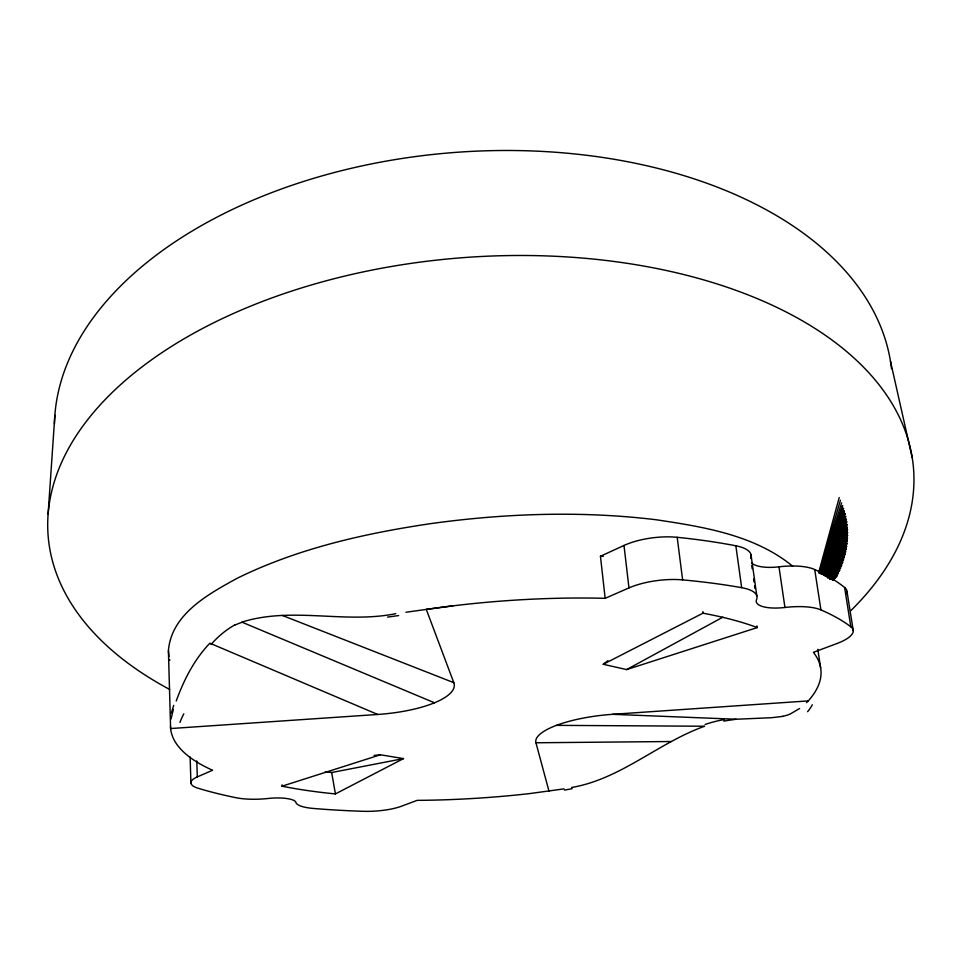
<?xml version="1.0" encoding="UTF-8"?>
<svg xmlns="http://www.w3.org/2000/svg" width="962" height="962" viewBox="0 0 962 962"><rect width="100%" height="100%" fill="white"/><g stroke="black" fill="none" stroke-linecap="round" stroke-linejoin="round"><path stroke-width="1.44" d="M374.074 755.447L380.411 754.785L403.523 758.597L335.401 793.927A314.358 93.639 -5.1 0 1 282.022 786.194L282.094 784.872M48.1 514.273L54.87 415.211M170.995 719.011L173.376 709.439M818.818 572.065L839.225 497.558M819.107 573.412L840.451 500.192M820.009 572.606L841.582 502.849M820.454 573.256L842.616 505.507L820.297 573.448M821.043 573.376L843.554 508.176L821.163 572.715M176.226 701.021C183.838 679.966 194.276 659.451 209.884 643.193L377.717 714.465A78.102 24.206 -4 0 0 453.811 682.683L426.298 609.415L405.94 612.253M821.416 574.073L844.395 510.858L821.211 574.254M822.282 573.4L845.129 513.54L822.053 573.568M822.594 574.158L845.778 516.233L822.342 574.326M823.123 574.302L846.332 518.927L823.171 573.749M823.376 575.096L846.788 521.632L823.4 574.567M824.193 574.567L847.149 524.338L823.905 574.735M824.374 575.432L847.426 527.056L824.723 574.242M825.18 574.999L847.594 529.761L824.867 575.156M825.673 575.18L847.69 532.479L824.975 576.082M825.769 576.13L847.678 535.197L825.745 575.733M826.538 575.793L847.582 537.914L826.502 575.432M826.562 576.803L847.39 540.632L826.995 575.649M827.308 576.575L847.113 543.35L826.995 576.695M828.041 576.382L846.752 546.055L827.729 576.503M827.717 577.897L846.295 548.773L827.657 577.621M828.426 577.765L845.766 551.479L828.366 577.525M829.136 577.693L845.141 554.184L829.076 577.477M829.821 577.669L844.432 556.89L829.761 577.477M829.629 578.908L843.638 559.583L829.569 578.727M830.278 578.968L842.76 562.277L830.05 579.052M830.903 579.088L841.798 564.959L830.711 579.16M831.529 579.268L840.752 567.64L831.348 579.328M832.635 579.87L838.431 572.979L832.599 579.809M833.224 580.158L837.144 575.625L833.2 580.122M751.707 562.914A29.726 10.426 -8.4 0 0 778.979 566.822A43.098 14.598 -8.2 0 1 814.73 569.552A376.178 119.432 -5.1 0 1 844.6 587.481L850.841 626.803A42.412 13.155 -8.2 0 1 836.916 643.542L813.395 652.332A326.467 97.318 -5.1 0 1 808.284 700.901L806.553 702.657M756.902 625.937L757.25 627.573L626.635 669.588L603.27 664.285L607.972 660.653M799.602 708.489L790.379 713.924A153.331 72.21 59.1 0 1 782.779 716.293M556.421 725.36L704.629 726.238C658.441 742.664 620.899 779.064 571.632 787.481M626.635 669.588L722.823 617.195M603.27 664.285L702.933 613.191A313.901 93.494 -5.1 0 1 757.25 627.573M452.898 605.856L426.298 609.415A326.467 97.318 -5.1 0 1 605.158 598.328L600.456 556.264L624.001 545.454A45.106 16.342 -7.1 0 1 677.188 537.313A376.178 119.432 -5.1 0 1 735.858 545.791A44.517 15.789 -7.6 0 1 750.721 558.429M564.081 788.864L529.449 793.614A326.467 97.318 -5.1 0 1 417.147 800.36L401.455 806.228A33.85 8.658 -4.1 0 1 363.516 811.303A378.896 113.432 -5.1 0 1 313.251 808.429A34.343 8.874 -3.8 0 1 295.875 802.356A22.968 5.904 -3.3 0 0 268.194 798.472A35.51 9.379 -3.2 0 1 236.027 797.714A378.896 113.432 -5.1 0 1 198.461 788.359A36.328 9.752 -2.9 0 1 197.306 776.911L212.542 770.249A326.467 97.318 -5.1 0 1 170.611 728.547L170.478 726.526M605.158 598.328L628.968 587.902A45.479 15.548 -7 0 1 682.623 579.882A378.896 113.432 -5.1 0 1 741.666 587.674A44.877 15.019 -7.5 0 1 756.541 599.639A29.966 9.909 -8.2 0 0 784.944 607.479A43.434 13.889 -8 0 1 820.923 609.896A378.896 113.432 -5.1 0 1 850.841 626.803M282.022 786.194L380.411 754.785M782.815 716.377L771.692 717.7L736.207 719.239L612.553 714.321A70.202 19.589 -6 0 0 535.942 742.772L549.013 791.233M325.288 771.668A310.221 50.553 1.8 0 0 331.674 772.522L403.523 758.597M723.761 721.055L736.158 719.239M395.803 613.672C344.913 623.977 291.811 606.3 241.859 622.125L434.523 702.801M377.717 714.465L170.611 728.547L168.422 650.829C171.164 614.069 208.874 593.77 237.674 578.018C298.388 548.268 365.175 533.261 431.722 523.484C505.904 513.323 581.457 510.714 655.892 519.72C703.306 526.803 754.424 534.944 792.664 566.173M612.553 714.321L808.284 700.901M535.942 742.772L671.296 741.522M282.263 615.415L453.811 682.683M169.805 660.377L169.577 659.547M890.475 361.243L912.216 457.732M331.674 772.522L335.413 793.927M168.939 656.601L168.422 650.829M847.005 591.486L853.234 630.603M814.73 569.552L820.923 609.896M817.808 649.278L820.646 667.965M778.979 566.822L784.944 607.479M750.961 554.449L756.817 595.839M751.767 565.788L752.176 568.734M753.631 579.04L754.052 581.974M754.593 585.834L754.978 588.588M735.858 545.791L741.666 587.674M677.188 537.313L682.623 579.882M624.001 545.454L628.968 587.902M196.789 760.918L197.306 776.911M190.127 757.046L190.921 783.044M702.897 611.591L702.933 613.191M54.449 423.833A419.829 254.906 -4.4 0 1 461.495 151.972A419.829 254.906 -4.4 0 1 891.509 368.674M169.697 689.453A433.994 245.226 -4.4 0 1 154.293 357.876A433.994 245.226 -4.4 0 1 736.772 290.632A433.994 245.226 -4.4 0 1 850.624 610.846M600.456 556.264A324.146 102.489 -5.1 0 1 603.282 556.373M844.6 587.481A42.1 13.853 -8.4 0 1 846.668 593.722M398.641 615.572A297.126 23.22 -9.2 0 1 387.554 617.087M234.728 625.192A188.865 124.892 57.7 0 1 241.955 622.33M211.015 644.54A199.904 132.936 58.3 0 1 234.62 624.987M171.38 712.986A162.566 13.745 -62.7 0 1 173.737 705.338M179.954 722.414A301.286 84.055 -28.5 0 1 183.802 713.804M572.101 788.696A279.245 200.457 0.4 0 1 564.502 790.091M705.146 724.434A164.057 86.207 -47.1 0 1 724.41 719.528M812.313 704.785A299.747 111.592 19.1 0 1 807.611 711.712M839.634 570.31L832.022 579.617L839.634 570.31"/></g></svg>
